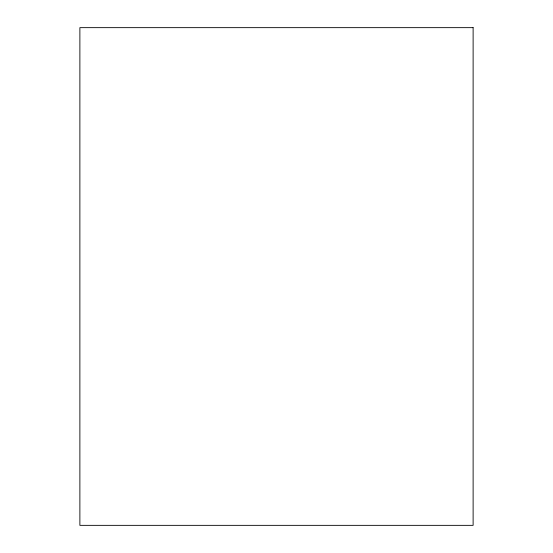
<?xml version="1.0" encoding="UTF-8"?>
<svg xmlns="http://www.w3.org/2000/svg" width="553" height="553" viewBox="0 0 553 553"><rect width="100%" height="100%" fill="white"/><g stroke="black" fill="none" stroke-linecap="round" stroke-linejoin="round"><path stroke-width="0.83" d="M473.119 27.65L79.881 27.65L79.881 525.35L473.119 525.35L473.119 27.65"/></g></svg>
